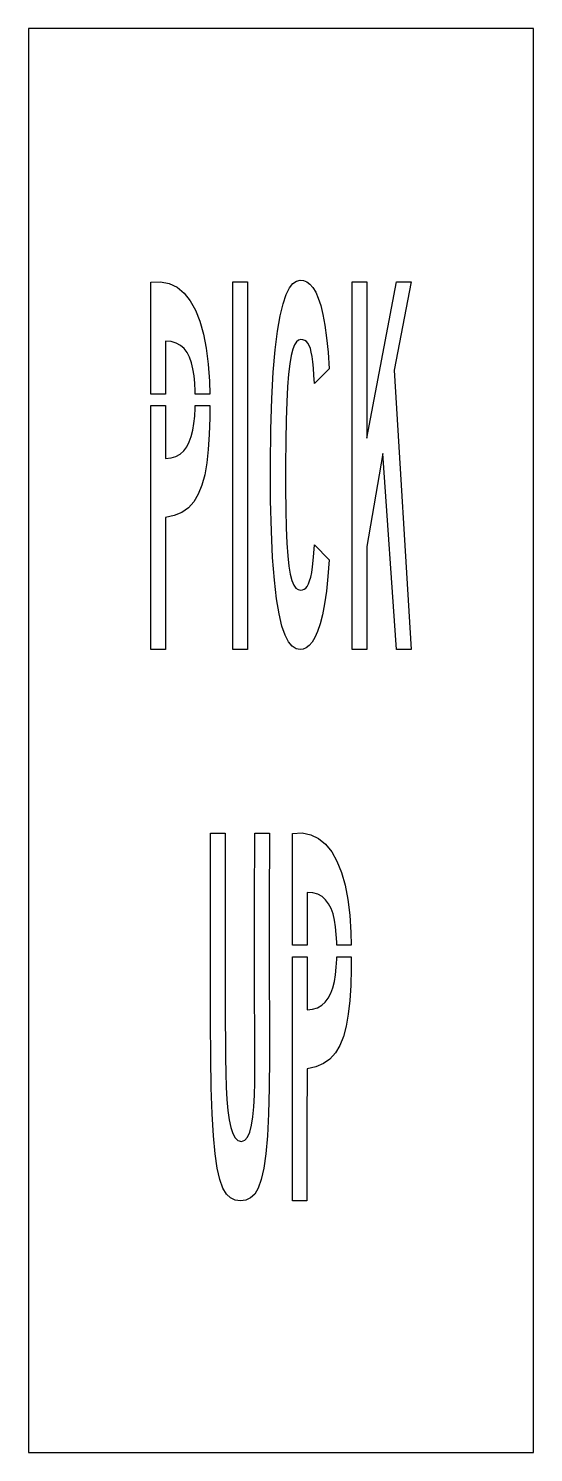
# Model space of a CAD drawing. Extents: x 0 to 22, y 0 to 62.
import ezdxf

# ---------------------------------------------------------------- set-up
doc = ezdxf.new("R2010")
doc.units = 0
doc.layers.add('CUT', color=7, linetype='Continuous')
doc.layers.add('OUTSIDE', color=1, linetype='Continuous')

msp = doc.modelspace()

# ---------------------------------------------------------------- linework, layer by layer
at = {"layer": 'CUT'}
for points in [[(7.4688, 49.2544), (7.6256, 48.6976), (7.7472, 48.0752), (7.8336, 47.3904), (7.8848, 46.6448), (7.896, 46.083), (7.2625, 46.083), (7.2608, 46.2128), (7.2432, 46.56), (7.2128, 46.8816), (7.1664, 47.1776), (7.1024, 47.4464), (7.0176, 47.6848), (6.912, 47.8912), (6.7808, 48.064), (6.6224, 48.2032), (6.4368, 48.3024), (6.2192, 48.3648), (5.9696, 48.3856), (5.9696, 47.96), (5.9696, 47.5344), (5.9696, 47.1088), (5.9696, 46.6832), (5.9696, 46.2576), (5.9696, 46.083), (5.3344, 46.083), (5.3344, 46.9616), (5.3344, 48.2944), (5.3344, 49.6256), (5.3344, 50.9568), (5.752, 50.9744), (6.1328, 50.8976), (6.4736, 50.7328), (6.7776, 50.4816), (7.0448, 50.1488), (7.2752, 49.7392)], [(8.9008, 50.9632), (9.5408, 50.9632), (9.5408, 34.9632), (8.9008, 34.9632)], [(12.384, 47.4816), (12.3536, 47.712), (12.3184, 47.9072), (12.2784, 48.0672), (12.2304, 48.1952), (12.176, 48.296), (12.112, 48.3696), (12.04, 48.4192), (11.9568, 48.4464), (11.864, 48.4544), (11.7664, 48.4336), (11.6768, 48.3616), (11.5936, 48.232), (11.5168, 48.0352), (11.448, 47.7632), (11.3856, 47.4064), (11.3312, 46.9552), (11.2864, 46.4032), (11.2512, 45.7408), (11.224, 44.9584), (11.2064, 44.048), (11.1984, 43), (11.2, 41.952), (11.2112, 41.0416), (11.2304, 40.2592), (11.2592, 39.5968), (11.2976, 39.0448), (11.3456, 38.5936), (11.4048, 38.2368), (11.4752, 37.9648), (11.5552, 37.768), (11.6464, 37.6384), (11.7488, 37.568), (11.864, 37.5456), (11.9408, 37.5552), (12.0112, 37.584), (12.0784, 37.6352), (12.1392, 37.712), (12.1968, 37.816), (12.248, 37.9504), (12.2944, 38.1168), (12.336, 38.3184), (12.3728, 38.5568), (12.4048, 38.8352), (12.432, 39.1568), (12.4544, 39.5216), (13.0992, 38.864), (13.0448, 38.1344), (12.9776, 37.496), (12.896, 36.944), (12.8048, 36.472), (12.7024, 36.0752), (12.592, 35.7488), (12.4752, 35.4864), (12.352, 35.2848), (12.2256, 35.136), (12.096, 35.0368), (11.9632, 34.9808), (11.832, 34.9632), (11.656, 34.9952), (11.488, 35.1008), (11.328, 35.2912), (11.1776, 35.5808), (11.0384, 35.9824), (10.9136, 36.5088), (10.8032, 37.1712), (10.7104, 37.9856), (10.6368, 38.9616), (10.5824, 40.1152), (10.5488, 41.456), (10.5408, 43), (10.5568, 44.544), (10.5984, 45.8848), (10.6624, 47.0384), (10.744, 48.0144), (10.8448, 48.8288), (10.96, 49.4912), (11.088, 50.0176), (11.2256, 50.4192), (11.3712, 50.7088), (11.5216, 50.8992), (11.6768, 51.0048), (11.832, 51.0368), (11.9824, 51.0208), (12.1264, 50.9648), (12.2624, 50.8672), (12.392, 50.7216), (12.512, 50.5232), (12.624, 50.264), (12.728, 49.9424), (12.8224, 49.5504), (12.9072, 49.0832), (12.9824, 48.5376), (13.0496, 47.9056), (13.104, 47.1824), (12.4544, 46.5472), (12.4336, 46.9024), (12.4112, 47.2128)], [(16.024, 50.9632), (16.6656, 50.9632), (15.9296, 47.1232), (16.6656, 34.9632), (16.024, 34.9632), (15.432, 43.5024), (14.744, 39.4432), (14.744, 34.9632), (14.104, 34.9632), (14.104, 50.9632), (14.744, 50.9632), (14.744, 44.1632)], [(7.7648, 43.088), (7.6752, 42.5664), (7.5536, 42.112), (7.3968, 41.7216), (7.2032, 41.3952), (6.9664, 41.1328), (6.6848, 40.9312), (6.3536, 40.7904), (5.9696, 40.7104), (5.9696, 40.232), (5.9696, 39.7536), (5.968, 39.2736), (5.968, 38.7952), (5.968, 38.3152), (5.9664, 37.8368), (5.9664, 37.3584), (5.9648, 36.8784), (5.9648, 36.4), (5.9648, 35.92), (5.9648, 35.4416), (5.9648, 34.9632), (5.912, 34.9632), (5.8592, 34.9632), (5.8064, 34.9632), (5.7536, 34.9632), (5.7008, 34.9632), (5.6496, 34.9632), (5.5968, 34.9632), (5.544, 34.9632), (5.4928, 34.9632), (5.44, 34.9632), (5.3872, 34.9632), (5.3344, 34.9632), (5.3344, 36.2944), (5.3344, 37.6256), (5.3344, 38.9584), (5.3344, 40.2912), (5.3344, 41.6256), (5.3344, 42.96), (5.3344, 44.2944), (5.3344, 45.581), (5.9696, 45.581), (5.9696, 45.4064), (5.9696, 44.9808), (5.9696, 44.5552), (5.9696, 44.1296), (5.9696, 43.704), (5.9696, 43.2784), (6.2112, 43.3024), (6.424, 43.3664), (6.608, 43.4704), (6.7648, 43.6112), (6.896, 43.7872), (7.0048, 43.9968), (7.0928, 44.2384), (7.16, 44.5072), (7.2096, 44.8048), (7.2416, 45.128), (7.2608, 45.4752), (7.2622, 45.581), (7.8987, 45.581), (7.8944, 45.0528), (7.872, 44.3296), (7.8304, 43.6752)], [(8.5704, 22.8208), (8.572, 22.2896), (8.572, 21.6928), (8.572, 21.0352), (8.5736, 20.3216), (8.5752, 19.5568), (8.5752, 18.7424), (8.5784, 17.936), (8.5848, 17.1952), (8.596, 16.5184), (8.6168, 15.9072), (8.6456, 15.3632), (8.6856, 14.8896), (8.74, 14.4832), (8.8088, 14.1488), (8.8952, 13.888), (8.9992, 13.6992), (9.1256, 13.584), (9.2728, 13.5456), (9.4184, 13.592), (9.54, 13.7296), (9.6376, 13.9488), (9.7144, 14.248), (9.772, 14.6192), (9.8136, 15.056), (9.8424, 15.5536), (9.8584, 16.1056), (9.8664, 16.7056), (9.8664, 17.3488), (9.8616, 18.0304), (9.8552, 18.7424), (9.8504, 19.44), (9.8472, 20.1312), (9.8456, 20.8064), (9.844, 21.4512), (9.844, 22.0608), (9.8456, 22.6208), (9.8472, 23.1232), (9.8504, 23.5568), (9.852, 23.912), (9.8536, 26.9632), (9.8552, 26.9632), (10.492, 26.9632), (10.4904, 23.8496), (10.4888, 23.4672), (10.4872, 23.008), (10.4872, 22.4848), (10.4872, 21.912), (10.4872, 21.3008), (10.4888, 20.664), (10.4904, 20.0176), (10.4936, 19.3728), (10.4968, 18.7424), (10.4984, 17.2032), (10.4856, 15.8752), (10.4552, 14.744), (10.4072, 13.7936), (10.34, 13.0112), (10.252, 12.3792), (10.1432, 11.8848), (10.012, 11.5136), (9.8584, 11.2512), (9.6776, 11.0816), (9.4728, 10.9904), (9.2408, 10.9632), (9.0088, 10.9904), (8.8024, 11.0816), (8.6216, 11.2512), (8.4648, 11.5136), (8.3304, 11.8848), (8.2184, 12.3792), (8.1272, 13.0112), (8.0552, 13.7936), (8.0008, 14.744), (7.964, 15.8752), (7.9416, 17.2032), (7.9352, 18.7424), (7.9352, 26.9632), (8.572, 26.9632), (8.5704, 23.9808), (8.5704, 23.6704), (8.5704, 23.2832)], [(13.6328, 25.2544), (13.7896, 24.6976), (13.9112, 24.0752), (13.9976, 23.3904), (14.0488, 22.6448), (14.06, 22.083), (13.4265, 22.083), (13.4248, 22.2128), (13.4072, 22.56), (13.3768, 22.8816), (13.3304, 23.1776), (13.2664, 23.4464), (13.1816, 23.6848), (13.076, 23.8912), (12.9448, 24.064), (12.7864, 24.2032), (12.6008, 24.3024), (12.3832, 24.3648), (12.1336, 24.3856), (12.1336, 23.96), (12.1336, 23.5344), (12.1336, 23.1088), (12.1336, 22.6832), (12.1336, 22.2576), (12.1336, 22.083), (11.4984, 22.083), (11.4984, 22.9616), (11.4984, 24.2944), (11.4984, 25.6256), (11.4984, 26.9568), (11.916, 26.9744), (12.2968, 26.8976), (12.6376, 26.7328), (12.9416, 26.4816), (13.2088, 26.1488), (13.4392, 25.7392)], [(13.9288, 19.088), (13.8392, 18.5664), (13.7176, 18.112), (13.5608, 17.7216), (13.3672, 17.3952), (13.1304, 17.1328), (12.8488, 16.9312), (12.5176, 16.7904), (12.1336, 16.7104), (12.1336, 16.232), (12.1336, 15.7536), (12.132, 15.2736), (12.132, 14.7952), (12.132, 14.3152), (12.1304, 13.8368), (12.1304, 13.3584), (12.1288, 12.8784), (12.1288, 12.4), (12.1288, 11.92), (12.1288, 11.4416), (12.1288, 10.9632), (12.076, 10.9632), (12.0232, 10.9632), (11.9704, 10.9632), (11.9176, 10.9632), (11.8648, 10.9632), (11.8136, 10.9632), (11.7608, 10.9632), (11.708, 10.9632), (11.6568, 10.9632), (11.604, 10.9632), (11.5512, 10.9632), (11.4984, 10.9632), (11.4984, 12.2944), (11.4984, 13.6256), (11.4984, 14.9584), (11.4984, 16.2912), (11.4984, 17.6256), (11.4984, 18.96), (11.4984, 20.2944), (11.4984, 21.581), (12.1336, 21.581), (12.1336, 21.4064), (12.1336, 20.9808), (12.1336, 20.5552), (12.1336, 20.1296), (12.1336, 19.704), (12.1336, 19.2784), (12.3752, 19.3024), (12.588, 19.3664), (12.772, 19.4704), (12.9288, 19.6112), (13.06, 19.7872), (13.1688, 19.9968), (13.2568, 20.2384), (13.324, 20.5072), (13.3736, 20.8048), (13.4056, 21.128), (13.4248, 21.4752), (13.4262, 21.581), (14.0627, 21.581), (14.0584, 21.0528), (14.036, 20.3296), (13.9944, 19.6752)]]:
    msp.add_lwpolyline(points, close=True, dxfattribs=at)
at = {"layer": 'OUTSIDE'}
msp.add_lwpolyline([(0, 0), (22, 0), (22, 62), (0, 62)], close=True, dxfattribs=at)

doc.saveas('drawing.dxf')
